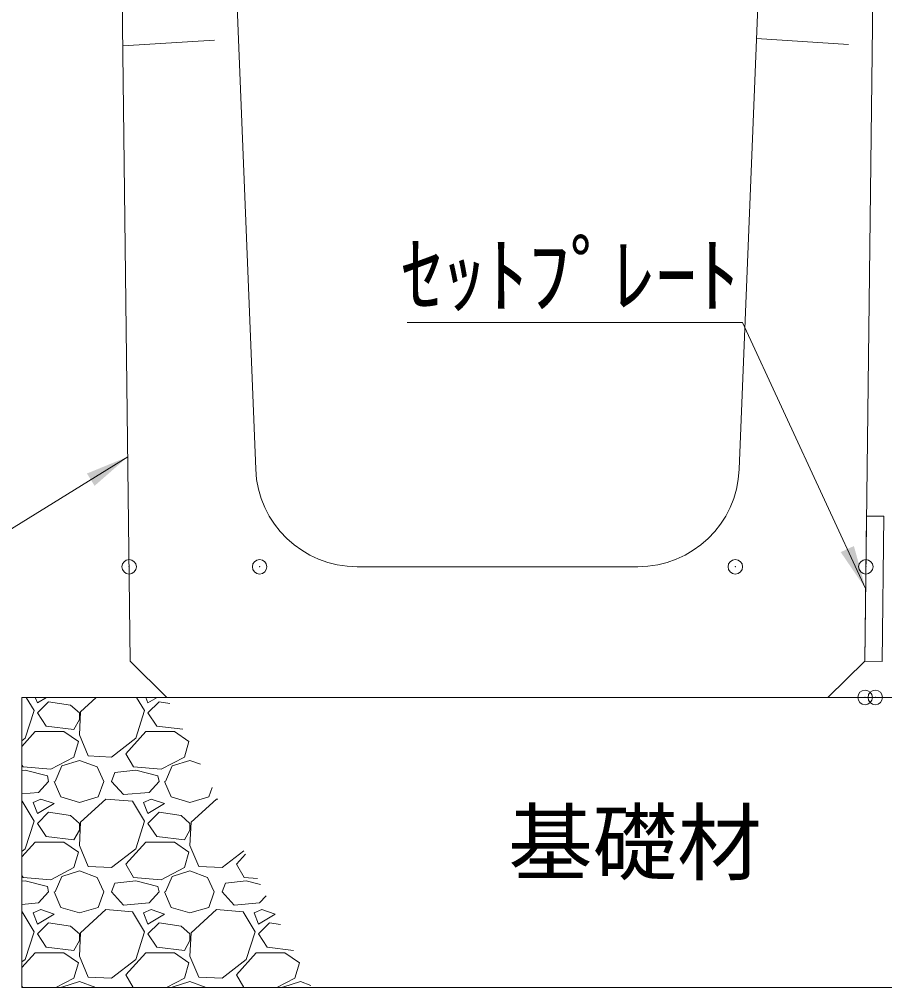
# Model space of a CAD drawing. Units: millimetres at full size; details may follow other scales. Extents: x 172874 to 217143, y 854931 to 903297.
# Drawn here: x 189084 to 189681, y 859681 to 860349 of the extents above; entities that cross this region are included whole.
import ezdxf
from ezdxf.enums import TextEntityAlignment as Align

# ---------------------------------------------------------------- set-up
doc = ezdxf.new("R2010")
doc.units = ezdxf.units.MM
doc.header["$LTSCALE"] = 20
doc.header["$PDMODE"] = 32
doc.header["$PDSIZE"] = 10
doc.linetypes.add('USER2', pattern=[4.7625, 3.175, -1.5875])
for name, color, linetype, lineweight in [('セットプレート', 3, 'Continuous', 13), ('基礎材', 7, 'Continuous', 15), ('寸法線', 7, 'Continuous', 13), ('引出線', 4, 'Continuous', 13), ('本体', 2, 'Continuous', 13), ('補助線', 8, 'Continuous', 13), ('ﾊｯﾁﾝｸﾞ', 7, 'Continuous', 5)]:
    doc.layers.add(name, color=color, linetype=linetype, lineweight=lineweight)
doc.styles.add('ＭＳ ゴシック', font='')
doc.styles.get('ＭＳ ゴシック').set_extended_font_data('MS Gothic')

# ---------------------------------------------------------------- blocks, each defined once
blk = doc.blocks.new('filled_arrow')
at = {"color": 0, "linetype": 'Continuous', "lineweight": -2}
blk.add_solid([(7.5, 1.25), (0, 0), (7.5, -1.25)], dxfattribs=at)

msp = doc.modelspace()

# ---------------------------------------------------------------- linework, layer by layer
at = {"layer": 'セットプレート'}
msp.add_lwpolyline([(189666.91, 859906.42), (189678.91, 859906.27), (189680.14, 860006.26), (189668.14, 860006.41)], close=True, dxfattribs=at)
at = {"layer": '基礎材'}
for p, q in [((189085.82, 859881.42), (189931.21, 859881.42)), ((189085.82, 859881.42), (189085.82, 859681.42)), ((189085.82, 859681.42), (189931.21, 859681.42))]:
    msp.add_line(p, q, dxfattribs=at)
at = {"layer": '引出線'}
for points in [[(189667.53, 859956.41), (189582.69, 860139.88), (189351.33, 860139.88)], [(189158.78, 860047.24), (189038.57, 859972.95), (188757.05, 859972.95)]]:
    msp.add_lwpolyline(points, dxfattribs=at)
at = {"layer": '本体'}
for p, q in [((189213.71, 860871.42), (189247.02, 860038.62)), ((189613.71, 860871.42), (189580.4, 860038.62)), ((189151.21, 860661.42), (189160.51, 859906.42)), ((189676.21, 860661.42), (189666.91, 859906.42)), ((189316.97, 859971.42), (189510.46, 859971.42)), ((189160.51, 859906.42), (189185.82, 859881.42)), ((189641.6, 859881.42), (189666.91, 859906.42)), ((189185.82, 859881.42), (189641.6, 859881.42))]:
    msp.add_line(p, q, dxfattribs=at)
at = {"layer": '本体', "linetype": 'USER2'}
for p, q in [((189155.29, 860330.42), (189235.15, 860335.42)), ((189592.27, 860335.42), (189672.14, 860330.42))]:
    msp.add_line(p, q, dxfattribs=at)
at = {"layer": '本体'}
for centre, start, end in [((189316.97, 860041.42), 182.29061, 270), ((189510.46, 860041.42), 270, 357.70939)]:
    msp.add_arc(centre, 70, start, end, dxfattribs=at)
at = {"layer": '補助線'}
for p in [(189159.71, 859971.42), (189249.71, 859971.42), (189577.71, 859971.42), (189667.71, 859971.42), (189667.21, 859881.42), (189674.21, 859881.42), (189674.21, 859881.42)]:
    msp.add_point(p, dxfattribs=at)
at = {"layer": 'ﾊｯﾁﾝｸﾞ'}
for p, q in [((189094.22, 859872.34), (189088.67, 859881.42)), ((189095.01, 859881.42), (189096.51, 859877.67)), ((189096.51, 859877.67), (189102.75, 859881.42)), ((189104.13, 859878.44), (189096.51, 859870.82)), ((189119.37, 859876.15), (189104.13, 859878.44)), ((189137, 859881.42), (189126.22, 859871.58)), ((189170.42, 859872.34), (189164.87, 859881.42)), ((189171.21, 859881.42), (189172.71, 859877.67)), ((189172.71, 859877.67), (189178.95, 859881.42)), ((189180.33, 859878.44), (189172.71, 859870.82)), ((189187.88, 859877.3), (189180.33, 859878.44)), ((189088.12, 859853.29), (189094.22, 859872.34)), ((189096.51, 859870.82), (189102.6, 859861.67)), ((189125.46, 859870.82), (189119.37, 859876.15)), ((189126.22, 859871.58), (189125.46, 859855.58)), ((189125.46, 859866.24), (189125.46, 859870.82)), ((189164.32, 859853.29), (189170.42, 859872.34)), ((189172.71, 859870.82), (189178.8, 859861.67)), ((189121.65, 859859.39), (189125.46, 859866.24)), ((189085.82, 859847.68), (189094.98, 859857.86)), ((189094.98, 859857.86), (189114.79, 859857.86)), ((189102.6, 859861.67), (189121.65, 859859.39)), ((189114.79, 859857.86), (189124.7, 859851)), ((189157.47, 859842.62), (189171.18, 859857.86)), ((189171.18, 859857.86), (189190.99, 859857.86)), ((189178.8, 859861.67), (189196.77, 859859.52)), ((189190.99, 859857.86), (189200.9, 859851)), ((189085.82, 859851.51), (189088.12, 859853.29)), ((189124.7, 859851), (189121.65, 859840.34)), ((189125.46, 859855.58), (189131.56, 859841.1)), ((189147.56, 859840.34), (189164.32, 859853.29)), ((189200.9, 859851), (189197.85, 859840.34)), ((189121.65, 859840.34), (189105.65, 859831.95)), ((189113.27, 859834.24), (189125.46, 859838.05)), ((189125.46, 859838.05), (189137.65, 859833.48)), ((189131.56, 859841.1), (189147.56, 859840.34)), ((189162.8, 859833.48), (189157.47, 859842.62)), ((189197.85, 859840.34), (189181.85, 859831.95)), ((189189.47, 859834.24), (189201.66, 859838.05)), ((189201.66, 859838.05), (189208.86, 859835.35)), ((189086.6, 859833.48), (189085.82, 859834.81)), ((189088.12, 859831.19), (189085.82, 859830.95)), ((189105.65, 859831.95), (189086.6, 859833.48)), ((189103.36, 859827.38), (189088.12, 859831.19)), ((189108.7, 859823.57), (189113.27, 859834.24)), ((189137.65, 859833.48), (189142.23, 859823.57)), ((189164.32, 859831.19), (189149.85, 859829.67)), ((189181.85, 859831.95), (189162.8, 859833.48)), ((189179.56, 859827.38), (189164.32, 859831.19)), ((189184.9, 859823.57), (189189.47, 859834.24)), ((189104.13, 859823.57), (189097.27, 859815.95)), ((189104.13, 859823.57), (189103.36, 859827.38)), ((189107.94, 859823.57), (189112.51, 859812.9)), ((189138.42, 859812.9), (189142.23, 859823.57)), ((189147.56, 859823.57), (189149.85, 859829.67)), ((189155.94, 859814.43), (189147.56, 859823.57)), ((189180.33, 859823.57), (189173.47, 859815.95)), ((189180.33, 859823.57), (189179.56, 859827.38)), ((189184.14, 859823.57), (189188.71, 859812.9)), ((189214.62, 859812.9), (189216.89, 859819.28)), ((189097.27, 859815.95), (189085.82, 859814.96)), ((189098.79, 859811.38), (189093.46, 859809.09)), ((189107.94, 859808.33), (189098.79, 859811.38)), ((189112.51, 859812.9), (189125.46, 859809.09)), ((189125.46, 859809.09), (189138.42, 859812.9)), ((189143.75, 859811.38), (189126.22, 859795.38)), ((189162.04, 859809.86), (189143.75, 859811.38)), ((189173.47, 859815.95), (189155.94, 859814.43)), ((189174.99, 859811.38), (189169.66, 859809.09)), ((189184.14, 859808.33), (189174.99, 859811.38)), ((189188.71, 859812.9), (189201.66, 859809.09)), ((189201.66, 859809.09), (189214.62, 859812.9)), ((189219.95, 859811.38), (189202.42, 859795.38)), ((189220.88, 859811.3), (189219.95, 859811.38)), ((189085.84, 859809.86), (189085.82, 859809.86)), ((189094.22, 859796.14), (189085.84, 859809.86)), ((189093.46, 859809.09), (189096.51, 859801.47)), ((189096.51, 859801.47), (189107.94, 859808.33)), ((189170.42, 859796.14), (189162.04, 859809.86)), ((189169.66, 859809.09), (189172.71, 859801.47)), ((189172.71, 859801.47), (189184.14, 859808.33)), ((189104.13, 859802.24), (189096.51, 859794.62)), ((189119.37, 859799.95), (189104.13, 859802.24)), ((189125.46, 859794.62), (189119.37, 859799.95)), ((189180.33, 859802.24), (189172.71, 859794.62)), ((189195.57, 859799.95), (189180.33, 859802.24)), ((189201.66, 859794.62), (189195.57, 859799.95)), ((189088.12, 859777.09), (189094.22, 859796.14)), ((189096.51, 859794.62), (189102.6, 859785.47)), ((189121.65, 859783.19), (189125.46, 859790.04)), ((189126.22, 859795.38), (189125.46, 859779.38)), ((189125.46, 859790.04), (189125.46, 859794.62)), ((189164.32, 859777.09), (189170.42, 859796.14)), ((189172.71, 859794.62), (189178.8, 859785.47)), ((189197.85, 859783.19), (189201.66, 859790.04)), ((189202.42, 859795.38), (189201.66, 859779.38)), ((189201.66, 859790.04), (189201.66, 859794.62)), ((189102.6, 859785.47), (189121.65, 859783.19)), ((189178.8, 859785.47), (189197.85, 859783.19)), ((189085.82, 859771.48), (189094.98, 859781.66)), ((189085.82, 859775.31), (189088.12, 859777.09)), ((189094.98, 859781.66), (189114.79, 859781.66)), ((189114.79, 859781.66), (189124.7, 859774.8)), ((189125.46, 859779.38), (189131.56, 859764.9)), ((189147.56, 859764.14), (189164.32, 859777.09)), ((189157.47, 859766.42), (189171.18, 859781.66)), ((189171.18, 859781.66), (189190.99, 859781.66)), ((189190.99, 859781.66), (189200.9, 859774.8)), ((189201.66, 859779.38), (189207.76, 859764.9)), ((189124.7, 859774.8), (189121.65, 859764.14)), ((189200.9, 859774.8), (189197.85, 859764.14)), ((189223.76, 859764.14), (189238.69, 859775.68)), ((189233.67, 859766.42), (189239.87, 859773.32)), ((189121.65, 859764.14), (189105.65, 859755.75)), ((189131.56, 859764.9), (189147.56, 859764.14)), ((189162.8, 859757.28), (189157.47, 859766.42)), ((189197.85, 859764.14), (189181.85, 859755.75)), ((189207.76, 859764.9), (189223.76, 859764.14)), ((189239, 859757.28), (189233.67, 859766.42)), ((189086.6, 859757.28), (189085.82, 859758.61)), ((189105.65, 859755.75), (189086.6, 859757.28)), ((189108.7, 859747.37), (189113.27, 859758.04)), ((189113.27, 859758.04), (189125.46, 859761.85)), ((189125.46, 859761.85), (189137.65, 859757.28)), ((189137.65, 859757.28), (189142.23, 859747.37)), ((189181.85, 859755.75), (189162.8, 859757.28)), ((189184.9, 859747.37), (189189.47, 859758.04)), ((189189.47, 859758.04), (189201.66, 859761.85)), ((189201.66, 859761.85), (189213.85, 859757.28)), ((189213.85, 859757.28), (189218.43, 859747.37)), ((189248.26, 859756.54), (189239, 859757.28)), ((189088.12, 859754.99), (189085.82, 859754.75)), ((189103.36, 859751.18), (189088.12, 859754.99)), ((189104.13, 859747.37), (189103.36, 859751.18)), ((189147.56, 859747.37), (189149.85, 859753.47)), ((189164.32, 859754.99), (189149.85, 859753.47)), ((189179.56, 859751.18), (189164.32, 859754.99)), ((189180.33, 859747.37), (189179.56, 859751.18)), ((189223.76, 859747.37), (189226.05, 859753.47)), ((189240.52, 859754.99), (189226.05, 859753.47)), ((189250.25, 859752.56), (189240.52, 859754.99)), ((189104.13, 859747.37), (189097.27, 859739.75)), ((189107.94, 859747.37), (189112.51, 859736.7)), ((189138.42, 859736.7), (189142.23, 859747.37)), ((189155.94, 859738.23), (189147.56, 859747.37)), ((189180.33, 859747.37), (189173.47, 859739.75)), ((189184.14, 859747.37), (189188.71, 859736.7)), ((189214.62, 859736.7), (189218.43, 859747.37)), ((189232.14, 859738.23), (189223.76, 859747.37)), ((189254.16, 859744.74), (189249.67, 859739.75)), ((189097.27, 859739.75), (189085.82, 859738.76)), ((189112.51, 859736.7), (189125.46, 859732.89)), ((189125.46, 859732.89), (189138.42, 859736.7)), ((189173.47, 859739.75), (189155.94, 859738.23)), ((189188.71, 859736.7), (189201.66, 859732.89)), ((189201.66, 859732.89), (189214.62, 859736.7)), ((189249.67, 859739.75), (189232.14, 859738.23)), ((189085.84, 859733.66), (189085.82, 859733.66)), ((189094.22, 859719.94), (189085.84, 859733.66)), ((189098.79, 859735.18), (189093.46, 859732.89)), ((189093.46, 859732.89), (189096.51, 859725.27)), ((189096.51, 859725.27), (189107.94, 859732.13)), ((189107.94, 859732.13), (189098.79, 859735.18)), ((189143.75, 859735.18), (189126.22, 859719.18)), ((189162.04, 859733.66), (189143.75, 859735.18)), ((189170.42, 859719.94), (189162.04, 859733.66)), ((189174.99, 859735.18), (189169.66, 859732.89)), ((189169.66, 859732.89), (189172.71, 859725.27)), ((189172.71, 859725.27), (189184.14, 859732.13)), ((189184.14, 859732.13), (189174.99, 859735.18)), ((189219.95, 859735.18), (189202.42, 859719.18)), ((189238.24, 859733.66), (189219.95, 859735.18)), ((189246.62, 859719.94), (189238.24, 859733.66)), ((189251.19, 859735.18), (189245.86, 859732.89)), ((189245.86, 859732.89), (189248.91, 859725.27)), ((189248.91, 859725.27), (189260.34, 859732.13)), ((189260.34, 859732.13), (189251.19, 859735.18)), ((189104.13, 859726.04), (189096.51, 859718.42)), ((189119.37, 859723.75), (189104.13, 859726.04)), ((189125.46, 859718.42), (189119.37, 859723.75)), ((189180.33, 859726.04), (189172.71, 859718.42)), ((189195.57, 859723.75), (189180.33, 859726.04)), ((189201.66, 859718.42), (189195.57, 859723.75)), ((189256.53, 859726.04), (189248.91, 859718.42)), ((189264.08, 859724.9), (189256.53, 859726.04)), ((189088.12, 859700.89), (189094.22, 859719.94)), ((189096.51, 859718.42), (189102.6, 859709.27)), ((189126.22, 859719.18), (189125.46, 859703.18)), ((189125.46, 859713.84), (189125.46, 859718.42)), ((189164.32, 859700.89), (189170.42, 859719.94)), ((189172.71, 859718.42), (189178.8, 859709.27)), ((189202.42, 859719.18), (189201.66, 859703.18)), ((189201.66, 859713.84), (189201.66, 859718.42)), ((189240.52, 859700.89), (189246.62, 859719.94)), ((189248.91, 859718.42), (189255, 859709.27)), ((189121.65, 859706.99), (189125.46, 859713.84)), ((189197.85, 859706.99), (189201.66, 859713.84)), ((189085.82, 859695.28), (189094.98, 859705.46)), ((189094.98, 859705.46), (189114.79, 859705.46)), ((189102.6, 859709.27), (189121.65, 859706.99)), ((189114.79, 859705.46), (189124.7, 859698.6)), ((189157.47, 859690.22), (189171.18, 859705.46)), ((189171.18, 859705.46), (189190.99, 859705.46)), ((189178.8, 859709.27), (189197.85, 859706.99)), ((189190.99, 859705.46), (189200.9, 859698.6)), ((189233.67, 859690.22), (189247.38, 859705.46)), ((189247.38, 859705.46), (189267.19, 859705.46)), ((189255, 859709.27), (189272.97, 859707.12)), ((189267.19, 859705.46), (189277.1, 859698.6)), ((189085.82, 859699.11), (189088.12, 859700.89)), ((189124.7, 859698.6), (189121.65, 859687.94)), ((189125.46, 859703.18), (189131.56, 859688.7)), ((189147.56, 859687.94), (189164.32, 859700.89)), ((189200.9, 859698.6), (189197.85, 859687.94)), ((189201.66, 859703.18), (189207.76, 859688.7)), ((189223.76, 859687.94), (189240.52, 859700.89)), ((189277.1, 859698.6), (189274.05, 859687.94)), ((189162.6, 859681.42), (189157.47, 859690.22)), ((189238.8, 859681.42), (189233.67, 859690.22)), ((189121.65, 859687.94), (189109.21, 859681.42)), ((189113.27, 859681.84), (189125.46, 859685.65)), ((189125.46, 859685.65), (189136.74, 859681.42)), ((189131.56, 859688.7), (189147.56, 859687.94)), ((189197.85, 859687.94), (189185.41, 859681.42)), ((189189.47, 859681.84), (189201.66, 859685.65)), ((189201.66, 859685.65), (189212.94, 859681.42)), ((189207.76, 859688.7), (189223.76, 859687.94)), ((189274.05, 859687.94), (189261.61, 859681.42)), ((189265.67, 859681.84), (189277.86, 859685.65)), ((189277.86, 859685.65), (189285.06, 859682.95)), ((189086.4, 859681.42), (189085.82, 859682.41)), ((189113.09, 859681.42), (189113.27, 859681.84)), ((189189.29, 859681.42), (189189.47, 859681.84)), ((189265.49, 859681.42), (189265.67, 859681.84))]:
    msp.add_line(p, q, dxfattribs=at)

# ---------------------------------------------------------------- block references
at = {"layer": '引出線', "xscale": 4, "yscale": 4}
for p, rotation in [((189158.78, 860047.24), 211.7), ((189667.53, 859956.41), 114.8)]:
    msp.add_blockref('filled_arrow', p, dxfattribs=dict(at, rotation=rotation))

# ---------------------------------------------------------------- texts
at = {"layer": '寸法線', "style": 'ＭＳ ゴシック'}
msp.add_text('基礎材', height=42.72, dxfattribs=at).set_placement((189508.52, 859781.42), align=Align.MIDDLE_CENTER)
at = {"layer": '引出線', "style": 'ＭＳ ゴシック'}
msp.add_text('ｾｯﾄﾌﾟﾚｰﾄ', height=42.72, dxfattribs=at).set_placement((189580.44, 860193.88), align=Align.TOP_RIGHT)

doc.saveas('drawing.dxf')
